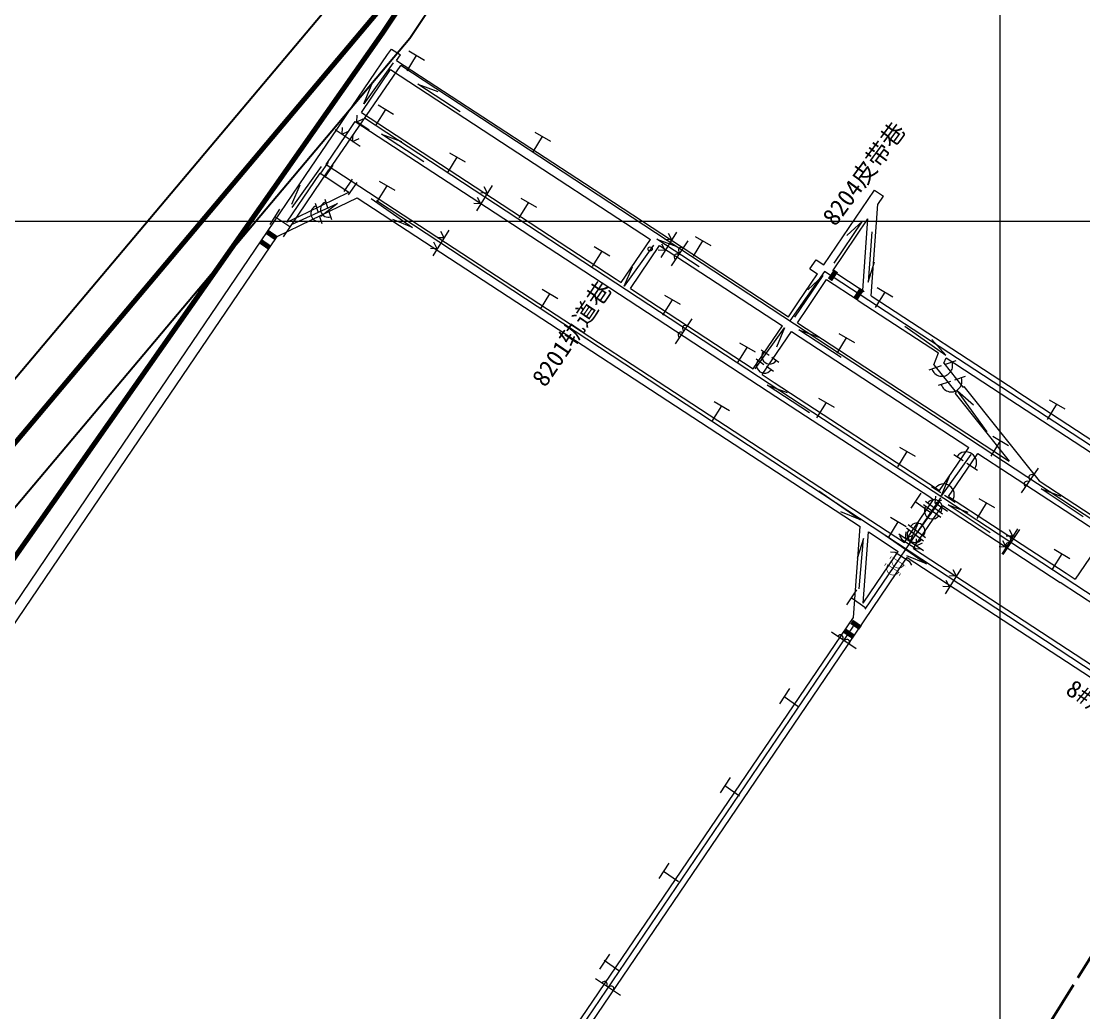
# Model space of a CAD drawing. Header units: inches. Extents: x 19725493 to 19730068, y 4137932 to 4142732.
# Drawn here: x 19727029 to 19727540, y 4140619 to 4141096 of the extents above; entities that cross this region are included whole.
import ezdxf

# ---------------------------------------------------------------- set-up
doc = ezdxf.new("R2010")
doc.units = ezdxf.units.IN
doc.header["$MEASUREMENT"] = 0
doc.linetypes.add('推测向背斜轴', pattern=[0.022, 0.01, -0.002, 0.01])
doc.layers.get('0').update_dxf_attribs({"lineweight": 0})
for name, color, linetype, lineweight in [('2026年下半年衔接计划', 7, 'Continuous', 0), ('主要大巷', 7, 'Continuous', 0), ('井田边界', 7, 'Continuous', 0), ('保安煤柱', 7, 'Continuous', 0), ('次要巷道', 7, 'Continuous', 0), ('煤巷', 7, 'Continuous', 0), ('经纬网', 7, 'Continuous', 0), ('通风系统图', 7, 'Continuous', 0), ('防尘', 7, 'Continuous', 0)]:
    doc.layers.add(name, color=color, linetype=linetype, lineweight=lineweight)
doc.layers.add('岩巷', color=30, linetype='Continuous', lineweight=0, true_color=0xff7f00)
doc.styles.add('仿宋', font='')
doc.styles.get('仿宋').set_extended_font_data('仿宋')
doc.linetypes.add('井田边界', pattern='A,0.02,-0.002,0.0025,[22,8#煤防尘系统图（7月份）.shx,S=3.93701e-05,R=0,X=0,Y=-0.0025],0.0025,-0.002,0.02', length=0.049)

# ---------------------------------------------------------------- blocks, each defined once
blk = doc.blocks.new('lr_block_77', base_point=(19727469.12, 4140854.37))
at = {"layer": '通风系统图', "color": 34, "linetype": 'Continuous', "lineweight": 9, "true_color": 0x994c00}
for p, q in [((19727463.14, 4140863.57), (19727471.39, 4140857.46)), ((19727464.02, 4140865.17), (19727472.28, 4140859.07))]:
    blk.add_line(p, q, dxfattribs=at)
for centre, start, end in [((19727467.39, 4140860.42), 143.4952, 323.4952), ((19727468.28, 4140862.03), 323.4952, 143.4952)]:
    blk.add_arc(centre, 3.85, start, end, dxfattribs=at)
blk = doc.blocks.new('lr_block_78', base_point=(19727460.85, 4140843.07))
at = {"layer": '通风系统图', "color": 34, "linetype": 'Continuous', "lineweight": 9, "true_color": 0x994c00}
for p, q in [((19727454.87, 4140852.27), (19727463.12, 4140846.16)), ((19727455.75, 4140853.87), (19727464.01, 4140847.76))]:
    blk.add_line(p, q, dxfattribs=at)
for centre, start, end in [((19727459.12, 4140849.12), 143.4952, 323.4952), ((19727460, 4140850.73), 323.4952, 143.4952)]:
    blk.add_arc(centre, 3.85, start, end, dxfattribs=at)
blk = doc.blocks.new('lr_block_100', base_point=(19727173.25, 4141004.52))
at = {"layer": '通风系统图', "color": 34, "linetype": 'Continuous', "lineweight": 5, "true_color": 0x994c00}
for p, q in [((19727176.61, 4141005.96), (19727175.19, 4141010.39)), ((19727171.94, 4141003.98), (19727170.52, 4141008.42)), ((19727178.32, 4141000.62), (19727177.09, 4141004.46)), ((19727173.65, 4140998.64), (19727172.42, 4141002.48))]:
    blk.add_line(p, q, dxfattribs=at)
for centre in [(19727172.04, 4141003.68), (19727176.7, 4141005.65)]:
    blk.add_arc(centre, 3.85, 107.745, 287.745, dxfattribs=at)
blk = doc.blocks.new('lr_block_105', base_point=(19727387.97, 4140932.35))
at = {"layer": '通风系统图', "color": 34, "linetype": 'Continuous', "lineweight": 5, "true_color": 0x994c00}
for p, q in [((19727386.31, 4140930.83), (19727382.51, 4140933.51)), ((19727388.84, 4140935.22), (19727385.04, 4140937.9)), ((19727393.43, 4140931.99), (19727390.13, 4140934.31)), ((19727390.9, 4140927.6), (19727387.6, 4140929.92))]:
    blk.add_line(p, q, dxfattribs=at)
for centre in [(19727386.58, 4140930.64), (19727389.11, 4140935.03)]:
    blk.add_arc(centre, 3.85, 144.8029, 324.8029, dxfattribs=at)

msp = doc.modelspace()

# ---------------------------------------------------------------- hatches: boundary and pattern name
at = {"layer": '通风系统图', "true_color": 0xff0000}
for points in [[(19727152.3, 4140992.75), (19727148.02, 4140995.7), (19727146.61, 4140993.72), (19727150.89, 4140990.77)], [(19727149.06, 4140988.27), (19727144.78, 4140991.22), (19727143.39, 4140989.2), (19727147.67, 4140986.25)], [(19727419.97, 4140976.72), (19727417.06, 4140972.42), (19727419.09, 4140971.04), (19727422, 4140975.35)], [(19727432.45, 4140967.9), (19727429.54, 4140963.59), (19727431.57, 4140962.22), (19727434.49, 4140966.52)], [(19727433.49, 4140805.2), (19727429.21, 4140808.15), (19727427.82, 4140806.13), (19727432.1, 4140803.18)], [(19727430.14, 4140800.9), (19727425.86, 4140803.85), (19727424.47, 4140801.83), (19727428.75, 4140798.88)]]:
    msp.add_hatch(color=1, dxfattribs=at).paths.add_polyline_path(points, flags=17)
at = {"layer": '通风系统图'}
for points in [[(19727447.74, 4140838.46), (19727447.03, 4140837.4), (19727446.76, 4140837.58), (19727447.48, 4140838.63)], [(19727454.55, 4140833.64), (19727447.52, 4140838.41), (19727447.7, 4140838.68), (19727454.73, 4140833.9)], [(19727449.41, 4140833.67), (19727450.15, 4140833.29), (19727450.11, 4140833.31), (19727450.93, 4140833.14), (19727450.88, 4140833.14), (19727451.71, 4140833.19), (19727451.67, 4140833.18), (19727452.46, 4140833.44), (19727452.43, 4140833.42), (19727453.12, 4140833.88), (19727453.09, 4140833.85), (19727453.52, 4140834.34), (19727448.55, 4140837.71), (19727448.26, 4140837.13), (19727448.27, 4140837.17), (19727448.1, 4140836.36), (19727448.11, 4140836.4), (19727448.15, 4140835.57), (19727448.15, 4140835.61), (19727448.41, 4140834.82), (19727448.39, 4140834.86), (19727448.85, 4140834.16), (19727448.82, 4140834.19), (19727449.44, 4140833.64), (19727449.23, 4140833.4), (19727448.61, 4140833.96), (19727448.58, 4140833.99), (19727448.12, 4140834.68), (19727448.11, 4140834.72), (19727447.84, 4140835.51), (19727447.84, 4140835.55), (19727447.79, 4140836.38), (19727447.79, 4140836.42), (19727447.96, 4140837.24), (19727447.98, 4140837.28), (19727448.43, 4140838.18), (19727454, 4140834.4), (19727453.33, 4140833.64), (19727453.3, 4140833.61), (19727452.6, 4140833.16), (19727452.56, 4140833.14), (19727451.77, 4140832.88), (19727451.73, 4140832.87), (19727450.9, 4140832.82), (19727450.86, 4140832.82), (19727450.05, 4140832.99), (19727450.01, 4140833.01), (19727449.26, 4140833.38)], [(19727445.22, 4140835.07), (19727444.5, 4140834.02), (19727444.24, 4140834.2), (19727444.95, 4140835.25)], [(19727452.02, 4140830.25), (19727445, 4140835.03), (19727445.18, 4140835.29), (19727452.2, 4140830.52)], [(19727446.88, 4140830.28), (19727447.62, 4140829.91), (19727447.58, 4140829.92), (19727448.4, 4140829.75), (19727448.36, 4140829.75), (19727449.19, 4140829.8), (19727449.15, 4140829.79), (19727449.94, 4140830.06), (19727449.9, 4140830.04), (19727450.59, 4140830.49), (19727450.56, 4140830.47), (19727450.99, 4140830.95), (19727446.02, 4140834.33), (19727445.73, 4140833.75), (19727445.75, 4140833.79), (19727445.58, 4140832.97), (19727445.58, 4140833.02), (19727445.63, 4140832.18), (19727445.62, 4140832.23), (19727445.88, 4140831.44), (19727445.86, 4140831.47), (19727446.32, 4140830.78), (19727446.29, 4140830.81), (19727446.91, 4140830.26), (19727446.7, 4140830.02), (19727446.08, 4140830.57), (19727446.05, 4140830.6), (19727445.6, 4140831.3), (19727445.58, 4140831.34), (19727445.32, 4140832.13), (19727445.31, 4140832.17), (19727445.26, 4140833), (19727445.27, 4140833.04), (19727445.43, 4140833.85), (19727445.45, 4140833.89), (19727445.9, 4140834.8), (19727451.47, 4140831.01), (19727450.8, 4140830.26), (19727450.77, 4140830.23), (19727450.07, 4140829.77), (19727450.04, 4140829.75), (19727449.25, 4140829.49), (19727449.21, 4140829.48), (19727448.37, 4140829.44), (19727448.33, 4140829.44), (19727447.52, 4140829.61), (19727447.48, 4140829.62), (19727446.74, 4140830)], [(19727453.83, 4140834.53), (19727453.12, 4140833.47), (19727452.85, 4140833.65), (19727453.57, 4140834.71)], [(19727452.24, 4140830.3), (19727451.53, 4140829.24), (19727451.26, 4140829.42), (19727451.98, 4140830.47)]]:
    msp.add_hatch(color=7, dxfattribs=at).paths.add_polyline_path(points, flags=17)

# ---------------------------------------------------------------- linework, layer by layer
at = {"color": 7}
msp.add_circle((19727331.53, 4140986.54), 1, dxfattribs=at)
at = {"layer": '2026年下半年衔接计划', "color": 1, "lineweight": 100, "true_color": 0xff0000, "flags": 128}
msp.add_lwpolyline([(19727441.02, 4141447.1), (19727202.8, 4141090.47), (19726998.01, 4140798.95)], dxfattribs=at)
at = {"layer": '井田边界', "color": 7, "linetype": '井田边界', "lineweight": 120, "ltscale": 5000, "flags": 128}
msp.add_lwpolyline([(19727960, 4142240), (19728602.41, 4141822.01), (19729500, 4141240), (19728748, 4140132), (19729600, 4139600), (19728730, 4138390), (19728050, 4138850), (19727420, 4139210), (19727564, 4139358), (19727240, 4139540), (19727134, 4139410), (19726400, 4140150), (19727200, 4141100), (19727960, 4142240)], dxfattribs=at)
at = {"layer": '保安煤柱', "color": 1, "linetype": 'Continuous', "lineweight": 30, "true_color": 0xff0000, "flags": 128}
msp.add_lwpolyline([(19727954.33, 4142267.55), (19728613.3, 4141838.78), (19729528.02, 4141245.67), (19728776.22, 4140137.96), (19729628.7, 4139605.66), (19728734.89, 4138362.54), (19728039.42, 4138833.01), (19727387.66, 4139205.44), (19727531.53, 4139353.3), (19727244.87, 4139514.32), (19727135.45, 4139380.13), (19726372.92, 4140148.9), (19727183.98, 4141112.03), (19727954.33, 4142267.55)], dxfattribs=at)
at = {"layer": '保安煤柱', "color": 1, "lineweight": 30, "true_color": 0xff0000, "flags": 128}
msp.add_lwpolyline([(19728573.57, 4138519.97), (19728061.21, 4138866.56), (19727452.3, 4139214.51), (19727596.48, 4139362.7), (19727235.13, 4139565.67), (19727132.55, 4139439.86), (19726427.07, 4140151.1), (19726427.07, 4140151.1), (19727215.92, 4141088.05), (19727965.58, 4142212.53), (19727965.58, 4142212.53), (19729471.99, 4141234.34), (19728722.59, 4140130.18), (19728722.53, 4140130.22), (19729574.22, 4139598.41), (19728725.11, 4138417.46), (19728061.21, 4138866.57)], dxfattribs=at)
at = {"layer": '岩巷', "lineweight": 9}
for p, q in [((19727468.06, 4140930.86), (19727470.38, 4140936.56)), ((19727472.88, 4140931.55), (19727473.96, 4140934.22)), ((19727482.07, 4140920.06), (19727482.54, 4140920.43)), ((19727478.32, 4140917.06), (19727478.79, 4140917.43))]:
    msp.add_line(p, q, dxfattribs=at)
at = {"layer": '岩巷', "lineweight": 9, "flags": 128}
for points in [[(19727468.06, 4140930.86), (19727478.79, 4140917.43)], [(19727472.88, 4140931.55), (19727482.07, 4140920.06)], [(19727482.54, 4140920.43), (19727518.86, 4140874.99)], [(19727478.32, 4140917.06), (19727504.38, 4140884.46)]]:
    msp.add_lwpolyline(points, dxfattribs=at)
at = {"layer": '次要巷道', "color": 1, "linetype": '推测向背斜轴', "lineweight": 40, "ltscale": 2000, "true_color": 0xff0000, "flags": 128}
msp.add_lwpolyline([(19727329.77, 4139514.28), (19727366.68, 4139637.57), (19727376.44, 4139679.32), (19727383.79, 4139731.59), (19727386.71, 4139784.29), (19727385.66, 4139819.38), (19727381, 4139853.95), (19727340.55, 4140042.23), (19727336.06, 4140076.23), (19727334.99, 4140093.2), (19727335.25, 4140111.5), (19727338.6, 4140148.04), (19727348.38, 4140202.64), (19727367.74, 4140274.98), (19727406.57, 4140382.24), (19727471.63, 4140521.91), (19727508.78, 4140589.6), (19727549.26, 4140654.76), (19727643.4, 4140782.03)], dxfattribs=at)
at = {"layer": '煤巷', "lineweight": 9}
for p, q in [((19727205.16, 4141080.1), (19727207, 4141082.8)), ((19727188.2, 4141055.11), (19727205.16, 4141080.1)), ((19727209.52, 4141077.25), (19727211.35, 4141079.96)), ((19727192.55, 4141052.26), (19727206.6, 4141072.95)), ((19727181.05, 4141044.57), (19727188.2, 4141055.11)), ((19727185.4, 4141041.73), (19727189.63, 4141047.96)), ((19727165.66, 4141021.9), (19727181.05, 4141044.57)), ((19727175.59, 4141027.27), (19727185.4, 4141041.73)), ((19727144.32, 4140990.45), (19727165.66, 4141021.9)), ((19727170.01, 4141019.05), (19727172.67, 4141022.97)), ((19727156.77, 4140999.54), (19727170.01, 4141019.05)), ((19727415.08, 4140978.93), (19727439.51, 4141014.92)), ((19727439.51, 4141014.92), (19727443.81, 4141012)), ((19727441.11, 4141008.03), (19727443.81, 4141012)), ((19727437.91, 4140964), (19727441.12, 4141008.16)), ((19727152.05, 4140992.59), (19727168.55, 4141000.57)), ((19727156.77, 4140999.54), (19727166.72, 4141004.35)), ((19727419.43, 4140976.08), (19727436.39, 4141001.08)), ((19727433.89, 4140966.63), (19727436.39, 4141001.08)), ((19727072.18, 4140884.18), (19727144.32, 4140990.45)), ((19727148.62, 4140987.53), (19727152.05, 4140992.59)), ((19727317.67, 4140970.45), (19727331.72, 4140991.14)), ((19727076.49, 4140881.26), (19727148.62, 4140987.53)), ((19727322.03, 4140967.6), (19727336.07, 4140988.29)), ((19727408.47, 4140977.04), (19727411.39, 4140981.35)), ((19727403.03, 4140961.19), (19727412.15, 4140974.64)), ((19727407.38, 4140958.34), (19727416.51, 4140971.79)), ((19727398.11, 4140953.94), (19727403.03, 4140961.19)), ((19727402.46, 4140951.09), (19727407.38, 4140958.34)), ((19727381.14, 4140928.95), (19727395.19, 4140949.64)), ((19727385.5, 4140926.1), (19727399.54, 4140946.79)), ((19727474.69, 4140875.91), (19727484.91, 4140890.97)), ((19727479.04, 4140873.06), (19727489.26, 4140888.12)), ((19726949.57, 4140703.53), (19727072.18, 4140884.18)), ((19726953.87, 4140700.61), (19727076.49, 4140881.26)), ((19727470.87, 4140870.28), (19727474.69, 4140875.91)), ((19727475.22, 4140867.44), (19727479.04, 4140873.06)), ((19727454.82, 4140846.64), (19727467.95, 4140865.98)), ((19727459.18, 4140843.8), (19727472.3, 4140863.13)), ((19727429.42, 4140809.21), (19727432.61, 4140853.01)), ((19727434.13, 4140816.16), (19727436.63, 4140850.38)), ((19727453.91, 4140845.29), (19727454.82, 4140846.64)), ((19727550.22, 4140848.27), (19727536.18, 4140827.58)), ((19727449.68, 4140839.07), (19727450.99, 4140840.99)), ((19727458.26, 4140842.44), (19727459.18, 4140843.8)), ((19727419.16, 4140784.84), (19727454.04, 4140836.22)), ((19727434.13, 4140816.16), (19727449.68, 4140839.07)), ((19727454.04, 4140836.22), (19727455.34, 4140838.14)), ((19727414.86, 4140787.76), (19727429.42, 4140809.21)), ((19727295.53, 4140611.95), (19727414.86, 4140787.76)), ((19727299.88, 4140609.1), (19727419.16, 4140784.84))]:
    msp.add_line(p, q, dxfattribs=at)
at = {"layer": '煤巷', "color": 98, "lineweight": 9, "true_color": 0x003300}
for p, q in [((19727166.72, 4141004.35), (19727186.49, 4141013.93)), ((19727168.55, 4141000.57), (19727190.59, 4141011.25))]:
    msp.add_line(p, q, dxfattribs=at)
at = {"layer": '煤巷', "color": 24, "lineweight": 9, "true_color": 0x993300}
for p, q in [((19727470.87, 4140870.28), (19727474.69, 4140875.91)), ((19727475.22, 4140867.44), (19727479.04, 4140873.06))]:
    msp.add_line(p, q, dxfattribs=at)
at = {"layer": '煤巷', "lineweight": 9, "flags": 128}
for points in [[(19727207, 4141082.8), (19727211.35, 4141079.96)], [(19727209.52, 4141077.25), (19727299.88, 4141018.17)], [(19727206.6, 4141072.95), (19727260.09, 4141037.97)], [(19727192.55, 4141052.26), (19727255.66, 4141011)], [(19727189.63, 4141047.96), (19727252.82, 4141006.65)], [(19727260.09, 4141037.97), (19727331.72, 4140991.14)], [(19727175.59, 4141027.27), (19727453.91, 4140845.29)], [(19727172.67, 4141022.97), (19727186.49, 4141013.93)], [(19727299.88, 4141018.17), (19727398.11, 4140953.94)], [(19727190.59, 4141011.25), (19727432.61, 4140853.01)], [(19727255.66, 4141011), (19727315.15, 4140972.1)], [(19727252.74, 4141006.69), (19727312.18, 4140967.83)], [(19727336.07, 4140988.29), (19727395.19, 4140949.64)], [(19727411.39, 4140981.35), (19727415.08, 4140978.93)], [(19727408.47, 4140977.04), (19727412.15, 4140974.64)], [(19727419.43, 4140976.09), (19727434.64, 4140966.15)], [(19727315.15, 4140972.1), (19727317.67, 4140970.45)], [(19727416.51, 4140971.79), (19727431.66, 4140961.88)], [(19727312.23, 4140967.8), (19727388.33, 4140918.04)], [(19727322.03, 4140967.6), (19727381.14, 4140928.95)], [(19727437.91, 4140964.01), (19727507.66, 4140918.4)], [(19727431.72, 4140961.84), (19727470.38, 4140936.56)], [(19727402.46, 4140951.09), (19727504.38, 4140884.46)], [(19727399.54, 4140946.79), (19727484.91, 4140890.97)], [(19727473.96, 4140934.22), (19727504.69, 4140914.13)], [(19727385.5, 4140926.1), (19727391.3, 4140922.31)], [(19727388.38, 4140918.01), (19727466.6, 4140866.86)], [(19727391.3, 4140922.31), (19727469.45, 4140871.21)], [(19727507.61, 4140918.44), (19727565.97, 4140880.28)], [(19727504.69, 4140914.13), (19727562.99, 4140876.01)], [(19727489.26, 4140888.12), (19727550.22, 4140848.27)], [(19727518.86, 4140874.99), (19727553.14, 4140852.57)], [(19727466.53, 4140866.91), (19727467.95, 4140865.98)], [(19727469.45, 4140871.21), (19727470.87, 4140870.28)], [(19727475.22, 4140867.44), (19727531.81, 4140830.44)], [(19727472.3, 4140863.13), (19727528.96, 4140826.09)], [(19727436.63, 4140850.38), (19727450.99, 4140840.99)], [(19727458.26, 4140842.44), (19727577.42, 4140764.53)], [(19727455.34, 4140838.14), (19727574.5, 4140760.22)], [(19727528.89, 4140826.13), (19727652.38, 4140745.39)], [(19727531.81, 4140830.44), (19727536.18, 4140827.58)]]:
    msp.add_lwpolyline(points, dxfattribs=at)
at = {"layer": '经纬网', "color": 18, "lineweight": 9, "true_color": 0x260000, "flags": 128}
for points in [[(19727500.09, 4138000), (19727500.09, 4142500)], [(19725999.81, 4141000), (19730000, 4141000)]]:
    msp.add_lwpolyline(points, dxfattribs=at)
at = {"layer": '通风系统图', "color": 1, "linetype": 'Continuous', "lineweight": 20, "true_color": 0xff0000}
for p, q in [((19727207.85, 4141076.21), (19727193.68, 4141056.46)), ((19727193.68, 4141056.46), (19727197.59, 4141065.84)), ((19727219.81, 4141065.96), (19727229.34, 4141062.43)), ((19727240.11, 4141052.6), (19727219.81, 4141065.96)), ((19727202.3, 4141041.88), (19727211.83, 4141038.35)), ((19727222.61, 4141028.52), (19727202.3, 4141041.88)), ((19727173.29, 4141026.3), (19727159.1, 4141006.58)), ((19727159.13, 4141008.07), (19727163.05, 4141017.44)), ((19727159.13, 4141008.07), (19727163.05, 4141017.44)), ((19727420.07, 4140979.8), (19727433.74, 4140999.9)), ((19727433.74, 4140999.9), (19727426.28, 4140993.01)), ((19727334.84, 4140991.3), (19727344.36, 4140987.78)), ((19727355.14, 4140977.94), (19727334.84, 4140991.3)), ((19727333.24, 4140988.34), (19727319.08, 4140968.59)), ((19727319.08, 4140968.59), (19727322.99, 4140977.97)), ((19727401.24, 4140953.7), (19727414.91, 4140973.8)), ((19727414.91, 4140973.8), (19727407.45, 4140966.9)), ((19727382.18, 4140928.81), (19727396.27, 4140948.62)), ((19727396.27, 4140948.62), (19727392.4, 4140939.22)), ((19727403.18, 4140947.64), (19727412.71, 4140944.11)), ((19727423.48, 4140934.28), (19727403.18, 4140947.64)), ((19727387.9, 4140920.98), (19727397.43, 4140917.45)), ((19727408.2, 4140907.62), (19727387.9, 4140920.98)), ((19727479.41, 4140918.23), (19727487.11, 4140911.59)), ((19727493.76, 4140898.61), (19727479.41, 4140918.23)), ((19727485.96, 4140887.58), (19727471.8, 4140867.83)), ((19727471.8, 4140867.83), (19727475.7, 4140877.21)), ((19727519.7, 4140871.06), (19727529.22, 4140867.53)), ((19727540, 4140857.7), (19727519.7, 4140871.06)), ((19727470.8, 4140864.97), (19727456.61, 4140845.24)), ((19727474.97, 4140863.35), (19727484.5, 4140859.82)), ((19727495.27, 4140849.99), (19727474.97, 4140863.35)), ((19727456.61, 4140845.24), (19727460.53, 4140854.61))]:
    msp.add_line(p, q, dxfattribs=at)
at = {"layer": '通风系统图', "color": 26, "lineweight": 15, "true_color": 0x802500}
for p, q in [((19727176.65, 4141028.42), (19727172.59, 4141022.52)), ((19727178.86, 4141026.9), (19727174.8, 4141020.99)), ((19727188.11, 4141020.09), (19727184.05, 4141014.18)), ((19727190.33, 4141018.57), (19727186.27, 4141012.66))]:
    msp.add_line(p, q, dxfattribs=at)
at = {"layer": '通风系统图', "color": 5, "linetype": 'Continuous', "lineweight": 20, "true_color": 0x0000ff}
for p, q in [((19727197.21, 4141010.8), (19727217.19, 4140996.96)), ((19727159, 4140998.35), (19727181.1, 4141008.46)), ((19727159, 4140998.35), (19727181.1, 4141008.46)), ((19727181.1, 4141008.46), (19727173.05, 4141002.26)), ((19727181.1, 4141008.46), (19727173.05, 4141002.26)), ((19727217.19, 4140996.96), (19727207.75, 4141000.71)), ((19727438.24, 4140994.87), (19727436.5, 4140970.63)), ((19727436.5, 4140970.63), (19727439.49, 4140980.34)), ((19727454.09, 4140949.4), (19727473.94, 4140935.38)), ((19727473.94, 4140935.38), (19727467.18, 4140942.96)), ((19727412.82, 4140870.08), (19727432.8, 4140856.24)), ((19727432.8, 4140856.24), (19727423.36, 4140859.99)), ((19727434.29, 4140847.21), (19727431.16, 4140837.55)), ((19727432.21, 4140823), (19727434.29, 4140847.21)), ((19727444.62, 4140848.89), (19727464.6, 4140835.05)), ((19727464.6, 4140835.05), (19727455.16, 4140838.8))]:
    msp.add_line(p, q, dxfattribs=at)
at = {"layer": '通风系统图', "color": 34, "linetype": 'Continuous', "lineweight": 5, "true_color": 0x994c00}
for p, q in [((19727471.6, 4140930.27), (19727465.74, 4140928.28)), ((19727478.66, 4140932.66), (19727473.58, 4140930.94)), ((19727476.11, 4140922.75), (19727470.25, 4140920.77)), ((19727483.17, 4140925.15), (19727478.09, 4140923.43)), ((19727477.73, 4140887.71), (19727482.17, 4140884.71)), ((19727483.91, 4140883.54), (19727489.04, 4140880.08)), ((19727466.99, 4140872.27), (19727471.44, 4140869.27)), ((19727473.17, 4140868.09), (19727478.3, 4140864.63))]:
    msp.add_line(p, q, dxfattribs=at)
at = {"layer": '通风系统图', "lineweight": 9, "flags": 128}
for points in [[(19727451.63, 4140848.71), (19727452.77, 4140846.78), (19727459.49, 4140842.44), (19727461.71, 4140842.2)], [(19727447.26, 4140840.85), (19727449.48, 4140840.6), (19727456.2, 4140836.26), (19727457.34, 4140834.34)]]:
    msp.add_lwpolyline(points, dxfattribs=at)
at = {"layer": '通风系统图', "color": 34, "linetype": 'Continuous', "lineweight": 5, "true_color": 0x994c00}
for centre, start, end in [((19727472, 4140930.41), 198.7316, 18.7316), ((19727476.51, 4140922.89), 198.7316, 18.7316), ((19727483.56, 4140883.78), 325.9869, 145.9869), ((19727472.82, 4140868.33), 325.9869, 145.9869)]:
    msp.add_arc(centre, 5.12, start, end, dxfattribs=at)
at = {"layer": '防尘', "color": 7, "linetype": 'Continuous', "lineweight": 15}
for p, q in [((19727215.36, 4141081.9), (19727222.88, 4141077.49)), ((19727215.36, 4141081.9), (19727222.88, 4141077.49)), ((19727215.36, 4141081.9), (19727222.88, 4141077.49)), ((19727215.36, 4141081.9), (19727222.88, 4141077.49)), ((19727214.54, 4141072.33), (19727219.12, 4141079.69)), ((19727214.54, 4141072.33), (19727219.12, 4141079.69)), ((19727214.54, 4141072.33), (19727219.12, 4141079.69)), ((19727214.54, 4141072.33), (19727219.12, 4141079.69)), ((19727200.58, 4141055.86), (19727208.1, 4141051.45)), ((19727200.58, 4141055.86), (19727208.1, 4141051.45)), ((19727200.58, 4141055.86), (19727208.1, 4141051.45)), ((19727200.58, 4141055.86), (19727208.1, 4141051.45)), ((19727190.35, 4141047.72), (19727190.61, 4141051.01)), ((19727190.35, 4141047.72), (19727190.61, 4141051.01)), ((19727190.35, 4141047.72), (19727190.61, 4141051.01)), ((19727190.35, 4141047.72), (19727190.61, 4141051.01)), ((19727199.76, 4141046.29), (19727204.34, 4141053.65)), ((19727199.76, 4141046.29), (19727204.34, 4141053.65)), ((19727199.76, 4141046.29), (19727204.34, 4141053.65)), ((19727199.76, 4141046.29), (19727204.34, 4141053.65)), ((19727196.3, 4141043.69), (19727190.34, 4141047.73)), ((19727196.3, 4141043.69), (19727190.34, 4141047.73)), ((19727196.3, 4141043.69), (19727190.34, 4141047.73)), ((19727196.3, 4141043.69), (19727190.34, 4141047.73)), ((19727190.35, 4141047.72), (19727193.47, 4141049.19)), ((19727190.35, 4141047.72), (19727193.47, 4141049.19)), ((19727190.35, 4141047.72), (19727193.47, 4141049.19)), ((19727190.35, 4141047.72), (19727193.47, 4141049.19)), ((19727191.95, 4141035.91), (19727179.99, 4141043.92)), ((19727191.95, 4141035.91), (19727179.99, 4141043.92)), ((19727191.95, 4141035.91), (19727179.99, 4141043.92)), ((19727191.95, 4141035.91), (19727179.99, 4141043.92)), ((19727183.3, 4141041.76), (19727183.54, 4141045.05)), ((19727183.3, 4141041.76), (19727183.54, 4141045.05)), ((19727183.3, 4141041.76), (19727183.54, 4141045.05)), ((19727183.3, 4141041.76), (19727183.54, 4141045.05)), ((19727183.3, 4141041.76), (19727186.41, 4141043.24)), ((19727183.3, 4141041.76), (19727186.41, 4141043.24)), ((19727183.3, 4141041.76), (19727186.41, 4141043.24)), ((19727183.3, 4141041.76), (19727186.41, 4141043.24)), ((19727188.35, 4141038.31), (19727188.59, 4141041.61)), ((19727188.35, 4141038.31), (19727188.59, 4141041.61)), ((19727188.35, 4141038.31), (19727188.59, 4141041.61)), ((19727188.35, 4141038.31), (19727188.59, 4141041.61)), ((19727275.2, 4141033.27), (19727279.77, 4141040.63)), ((19727275.2, 4141033.27), (19727279.77, 4141040.63)), ((19727275.2, 4141033.27), (19727279.77, 4141040.63)), ((19727275.2, 4141033.27), (19727279.77, 4141040.63)), ((19727276.01, 4141042.83), (19727283.53, 4141038.42)), ((19727276.01, 4141042.83), (19727283.53, 4141038.42)), ((19727276.01, 4141042.83), (19727283.53, 4141038.42)), ((19727276.01, 4141042.83), (19727283.53, 4141038.42)), ((19727188.35, 4141038.31), (19727191.46, 4141039.79)), ((19727188.35, 4141038.31), (19727191.46, 4141039.79)), ((19727188.35, 4141038.31), (19727191.46, 4141039.79)), ((19727188.35, 4141038.31), (19727191.46, 4141039.79)), ((19727234.15, 4141023.32), (19727238.72, 4141030.68)), ((19727234.15, 4141023.32), (19727238.72, 4141030.68)), ((19727234.15, 4141023.32), (19727238.72, 4141030.68)), ((19727234.15, 4141023.32), (19727238.72, 4141030.68)), ((19727234.96, 4141032.88), (19727242.48, 4141028.47)), ((19727234.96, 4141032.88), (19727242.48, 4141028.47)), ((19727234.96, 4141032.88), (19727242.48, 4141028.47)), ((19727234.96, 4141032.88), (19727242.48, 4141028.47)), ((19727200.36, 4141009.65), (19727204.94, 4141017.01)), ((19727200.36, 4141009.65), (19727204.94, 4141017.01)), ((19727200.36, 4141009.65), (19727204.94, 4141017.01)), ((19727200.36, 4141009.65), (19727204.94, 4141017.01)), ((19727201.18, 4141019.21), (19727208.7, 4141014.81)), ((19727201.18, 4141019.21), (19727208.7, 4141014.81)), ((19727201.18, 4141019.21), (19727208.7, 4141014.81)), ((19727201.18, 4141019.21), (19727208.7, 4141014.81)), ((19727255.58, 4141017.08), (19727247.97, 4141004.85)), ((19727255.58, 4141017.08), (19727247.97, 4141004.85)), ((19727255.58, 4141017.08), (19727247.97, 4141004.85)), ((19727255.58, 4141017.08), (19727247.97, 4141004.85)), ((19727253.3, 4141013.4), (19727251.72, 4141016.45)), ((19727253.3, 4141013.4), (19727251.72, 4141016.45)), ((19727253.3, 4141013.4), (19727251.72, 4141016.45)), ((19727253.3, 4141013.4), (19727251.72, 4141016.45)), ((19727250.02, 4141008.23), (19727248.44, 4141011.29)), ((19727250.02, 4141008.23), (19727248.44, 4141011.29)), ((19727250.02, 4141008.23), (19727248.44, 4141011.29)), ((19727250.02, 4141008.23), (19727248.44, 4141011.29)), ((19727253.3, 4141013.4), (19727250, 4141013.53)), ((19727253.3, 4141013.4), (19727250, 4141013.53)), ((19727253.3, 4141013.4), (19727250, 4141013.53)), ((19727253.3, 4141013.4), (19727250, 4141013.53)), ((19727269.31, 4141011.03), (19727276.83, 4141006.62)), ((19727269.31, 4141011.03), (19727276.83, 4141006.62)), ((19727269.31, 4141011.03), (19727276.83, 4141006.62)), ((19727269.31, 4141011.03), (19727276.83, 4141006.62)), ((19727148.65, 4140998.31), (19727153.28, 4141005.69)), ((19727148.65, 4140998.31), (19727153.28, 4141005.69)), ((19727148.65, 4140998.31), (19727153.28, 4141005.69)), ((19727148.65, 4140998.31), (19727153.28, 4141005.69)), ((19727250.02, 4141008.23), (19727246.72, 4141008.37)), ((19727250.02, 4141008.23), (19727246.72, 4141008.37)), ((19727250.02, 4141008.23), (19727246.72, 4141008.37)), ((19727250.02, 4141008.23), (19727246.72, 4141008.37)), ((19727268.5, 4141001.47), (19727273.07, 4141008.83)), ((19727268.5, 4141001.47), (19727273.07, 4141008.83)), ((19727268.5, 4141001.47), (19727273.07, 4141008.83)), ((19727268.5, 4141001.47), (19727273.07, 4141008.83)), ((19727158.19, 4140997.21), (19727150.97, 4141002)), ((19727158.19, 4140997.21), (19727150.97, 4141002)), ((19727158.19, 4140997.21), (19727150.97, 4141002)), ((19727158.19, 4140997.21), (19727150.97, 4141002)), ((19727234.64, 4140995.54), (19727227.03, 4140983.32)), ((19727234.64, 4140995.54), (19727227.03, 4140983.32)), ((19727234.64, 4140995.54), (19727227.03, 4140983.32)), ((19727234.64, 4140995.54), (19727227.03, 4140983.32)), ((19727232.36, 4140991.86), (19727230.78, 4140994.92)), ((19727232.36, 4140991.86), (19727230.78, 4140994.92)), ((19727232.36, 4140991.86), (19727230.78, 4140994.92)), ((19727232.36, 4140991.86), (19727230.78, 4140994.92)), ((19727344.29, 4140994.7), (19727336.68, 4140982.47)), ((19727344.29, 4140994.7), (19727336.68, 4140982.47)), ((19727344.29, 4140994.7), (19727336.68, 4140982.47)), ((19727344.29, 4140994.7), (19727336.68, 4140982.47)), ((19727229.08, 4140986.7), (19727227.5, 4140989.76)), ((19727229.08, 4140986.7), (19727227.5, 4140989.76)), ((19727229.08, 4140986.7), (19727227.5, 4140989.76)), ((19727229.08, 4140986.7), (19727227.5, 4140989.76)), ((19727232.36, 4140991.86), (19727229.06, 4140992)), ((19727232.36, 4140991.86), (19727229.06, 4140992)), ((19727232.36, 4140991.86), (19727229.06, 4140992)), ((19727232.36, 4140991.86), (19727229.06, 4140992)), ((19727342, 4140991.01), (19727338.7, 4140991.15)), ((19727342, 4140991.01), (19727338.7, 4140991.15)), ((19727342, 4140991.01), (19727338.7, 4140991.15)), ((19727342, 4140991.01), (19727338.7, 4140991.15)), ((19727342, 4140991.01), (19727340.42, 4140994.07)), ((19727342, 4140991.01), (19727340.42, 4140994.07)), ((19727342, 4140991.01), (19727340.42, 4140994.07)), ((19727342, 4140991.01), (19727340.42, 4140994.07)), ((19727349.69, 4140990.44), (19727341.61, 4140978.51)), ((19727349.69, 4140990.44), (19727341.61, 4140978.51)), ((19727349.69, 4140990.44), (19727341.61, 4140978.51)), ((19727349.69, 4140990.44), (19727341.61, 4140978.51)), ((19727352.37, 4140983.07), (19727356.95, 4140990.43)), ((19727352.37, 4140983.07), (19727356.95, 4140990.43)), ((19727352.37, 4140983.07), (19727356.95, 4140990.43)), ((19727352.37, 4140983.07), (19727356.95, 4140990.43)), ((19727353.19, 4140992.63), (19727360.71, 4140988.23)), ((19727353.19, 4140992.63), (19727360.71, 4140988.23)), ((19727353.19, 4140992.63), (19727360.71, 4140988.23)), ((19727353.19, 4140992.63), (19727360.71, 4140988.23)), ((19727229.08, 4140986.7), (19727225.78, 4140986.83)), ((19727229.08, 4140986.7), (19727225.78, 4140986.83)), ((19727229.08, 4140986.7), (19727225.78, 4140986.83)), ((19727229.08, 4140986.7), (19727225.78, 4140986.83)), ((19727303.83, 4140978.14), (19727308.41, 4140985.51)), ((19727303.83, 4140978.14), (19727308.41, 4140985.51)), ((19727303.83, 4140978.14), (19727308.41, 4140985.51)), ((19727303.83, 4140978.14), (19727308.41, 4140985.51)), ((19727304.65, 4140987.71), (19727312.17, 4140983.3)), ((19727304.65, 4140987.71), (19727312.17, 4140983.3)), ((19727304.65, 4140987.71), (19727312.17, 4140983.3)), ((19727304.65, 4140987.71), (19727312.17, 4140983.3)), ((19727338.72, 4140985.85), (19727335.42, 4140985.99)), ((19727338.72, 4140985.85), (19727335.42, 4140985.99)), ((19727338.72, 4140985.85), (19727335.42, 4140985.99)), ((19727338.72, 4140985.85), (19727335.42, 4140985.99)), ((19727338.72, 4140985.85), (19727337.14, 4140988.91)), ((19727338.72, 4140985.85), (19727337.14, 4140988.91)), ((19727338.72, 4140985.85), (19727337.14, 4140988.91)), ((19727338.72, 4140985.85), (19727337.14, 4140988.91)), ((19727278.72, 4140957.61), (19727283.3, 4140964.97)), ((19727278.72, 4140957.61), (19727283.3, 4140964.97)), ((19727278.72, 4140957.61), (19727283.3, 4140964.97)), ((19727278.72, 4140957.61), (19727283.3, 4140964.97)), ((19727279.54, 4140967.17), (19727287.06, 4140962.76)), ((19727279.54, 4140967.17), (19727287.06, 4140962.76)), ((19727279.54, 4140967.17), (19727287.06, 4140962.76)), ((19727279.54, 4140967.17), (19727287.06, 4140962.76)), ((19727338.48, 4140964.34), (19727346, 4140959.93)), ((19727338.48, 4140964.34), (19727346, 4140959.93)), ((19727338.48, 4140964.34), (19727346, 4140959.93)), ((19727338.48, 4140964.34), (19727346, 4140959.93)), ((19727440.02, 4140958.4), (19727444.6, 4140965.76)), ((19727440.02, 4140958.4), (19727444.6, 4140965.76)), ((19727440.02, 4140958.4), (19727444.6, 4140965.76)), ((19727440.02, 4140958.4), (19727444.6, 4140965.76)), ((19727440.84, 4140967.96), (19727448.36, 4140963.55)), ((19727440.84, 4140967.96), (19727448.36, 4140963.55)), ((19727440.84, 4140967.96), (19727448.36, 4140963.55)), ((19727440.84, 4140967.96), (19727448.36, 4140963.55)), ((19727337.66, 4140954.77), (19727342.24, 4140962.14)), ((19727337.66, 4140954.77), (19727342.24, 4140962.14)), ((19727337.66, 4140954.77), (19727342.24, 4140962.14)), ((19727337.66, 4140954.77), (19727342.24, 4140962.14)), ((19727351.63, 4140952.89), (19727343.55, 4140940.97)), ((19727351.63, 4140952.89), (19727343.55, 4140940.97)), ((19727351.63, 4140952.89), (19727343.55, 4140940.97)), ((19727351.63, 4140952.89), (19727343.55, 4140940.97)), ((19727421.54, 4140936.38), (19727426.12, 4140943.74)), ((19727421.54, 4140936.38), (19727426.12, 4140943.74)), ((19727421.54, 4140936.38), (19727426.12, 4140943.74)), ((19727421.54, 4140936.38), (19727426.12, 4140943.74)), ((19727422.36, 4140945.94), (19727429.88, 4140941.53)), ((19727422.36, 4140945.94), (19727429.88, 4140941.53)), ((19727422.36, 4140945.94), (19727429.88, 4140941.53)), ((19727422.36, 4140945.94), (19727429.88, 4140941.53)), ((19727373.74, 4140931.85), (19727378.31, 4140939.21)), ((19727373.74, 4140931.85), (19727378.31, 4140939.21)), ((19727373.74, 4140931.85), (19727378.31, 4140939.21)), ((19727373.74, 4140931.85), (19727378.31, 4140939.21)), ((19727374.55, 4140941.42), (19727382.07, 4140937.01)), ((19727374.55, 4140941.42), (19727382.07, 4140937.01)), ((19727374.55, 4140941.42), (19727382.07, 4140937.01)), ((19727374.55, 4140941.42), (19727382.07, 4140937.01)), ((19727362.29, 4140913.2), (19727369.81, 4140908.79)), ((19727362.29, 4140913.2), (19727369.81, 4140908.79)), ((19727362.29, 4140913.2), (19727369.81, 4140908.79)), ((19727362.29, 4140913.2), (19727369.81, 4140908.79)), ((19727411.81, 4140905.23), (19727416.39, 4140912.59)), ((19727411.81, 4140905.23), (19727416.39, 4140912.59)), ((19727411.81, 4140905.23), (19727416.39, 4140912.59)), ((19727411.81, 4140905.23), (19727416.39, 4140912.59)), ((19727412.63, 4140914.8), (19727420.15, 4140910.39)), ((19727412.63, 4140914.8), (19727420.15, 4140910.39)), ((19727412.63, 4140914.8), (19727420.15, 4140910.39)), ((19727412.63, 4140914.8), (19727420.15, 4140910.39)), ((19727523.59, 4140913.99), (19727531.1, 4140909.58)), ((19727523.59, 4140913.99), (19727531.1, 4140909.58)), ((19727523.59, 4140913.99), (19727531.1, 4140909.58)), ((19727523.59, 4140913.99), (19727531.1, 4140909.58)), ((19727361.47, 4140903.64), (19727366.05, 4140911)), ((19727361.47, 4140903.64), (19727366.05, 4140911)), ((19727361.47, 4140903.64), (19727366.05, 4140911)), ((19727361.47, 4140903.64), (19727366.05, 4140911)), ((19727522.77, 4140904.42), (19727527.34, 4140911.79)), ((19727522.77, 4140904.42), (19727527.34, 4140911.79)), ((19727522.77, 4140904.42), (19727527.34, 4140911.79)), ((19727522.77, 4140904.42), (19727527.34, 4140911.79)), ((19727495.69, 4140886.83), (19727500.26, 4140894.19)), ((19727495.69, 4140886.83), (19727500.26, 4140894.19)), ((19727495.69, 4140886.83), (19727500.26, 4140894.19)), ((19727495.69, 4140886.83), (19727500.26, 4140894.19)), ((19727496.5, 4140896.4), (19727504.02, 4140891.99)), ((19727496.5, 4140896.4), (19727504.02, 4140891.99)), ((19727496.5, 4140896.4), (19727504.02, 4140891.99)), ((19727496.5, 4140896.4), (19727504.02, 4140891.99)), ((19727450.73, 4140881.65), (19727455.3, 4140889.01)), ((19727450.73, 4140881.65), (19727455.3, 4140889.01)), ((19727450.73, 4140881.65), (19727455.3, 4140889.01)), ((19727450.73, 4140881.65), (19727455.3, 4140889.01)), ((19727451.54, 4140891.21), (19727459.06, 4140886.8)), ((19727451.54, 4140891.21), (19727459.06, 4140886.8)), ((19727451.54, 4140891.21), (19727459.06, 4140886.8)), ((19727451.54, 4140891.21), (19727459.06, 4140886.8)), ((19727518.24, 4140881.09), (19727510.16, 4140869.16)), ((19727518.24, 4140881.09), (19727510.16, 4140869.16)), ((19727518.24, 4140881.09), (19727510.16, 4140869.16)), ((19727518.24, 4140881.09), (19727510.16, 4140869.16)), ((19727457.13, 4140861.75), (19727461.95, 4140869.02)), ((19727457.13, 4140861.75), (19727461.94, 4140869.02)), ((19727457.13, 4140861.75), (19727461.95, 4140869.02)), ((19727457.13, 4140861.75), (19727461.94, 4140869.02)), ((19727457.13, 4140861.75), (19727461.95, 4140869.02)), ((19727457.13, 4140861.75), (19727461.94, 4140869.02)), ((19727457.13, 4140861.75), (19727461.95, 4140869.02)), ((19727457.13, 4140861.75), (19727461.94, 4140869.02)), ((19727468.77, 4140864.27), (19727469.03, 4140867.56)), ((19727468.77, 4140864.27), (19727469.03, 4140867.56)), ((19727468.77, 4140864.27), (19727469.03, 4140867.56)), ((19727468.77, 4140864.27), (19727469.03, 4140867.56)), ((19727489.74, 4140866.48), (19727497.26, 4140862.07)), ((19727489.74, 4140866.48), (19727497.26, 4140862.07)), ((19727489.74, 4140866.48), (19727497.26, 4140862.07)), ((19727489.74, 4140866.48), (19727497.26, 4140862.07)), ((19727466.24, 4140859.86), (19727459.15, 4140864.83)), ((19727466.24, 4140859.86), (19727459.15, 4140864.83)), ((19727466.24, 4140859.86), (19727459.15, 4140864.83)), ((19727466.24, 4140859.86), (19727459.15, 4140864.83)), ((19727474.72, 4140860.24), (19727468.76, 4140864.28)), ((19727474.72, 4140860.24), (19727468.76, 4140864.28)), ((19727474.72, 4140860.24), (19727468.76, 4140864.28)), ((19727474.72, 4140860.24), (19727468.76, 4140864.28)), ((19727468.77, 4140864.27), (19727471.88, 4140865.74)), ((19727468.77, 4140864.27), (19727471.88, 4140865.74)), ((19727468.77, 4140864.27), (19727471.88, 4140865.74)), ((19727468.77, 4140864.27), (19727471.88, 4140865.74)), ((19727488.93, 4140856.91), (19727493.5, 4140864.27)), ((19727488.93, 4140856.91), (19727493.5, 4140864.27)), ((19727488.93, 4140856.91), (19727493.5, 4140864.27)), ((19727488.93, 4140856.91), (19727493.5, 4140864.27)), ((19727447.21, 4140857.4), (19727454.73, 4140852.99)), ((19727447.21, 4140857.4), (19727454.73, 4140852.99)), ((19727447.21, 4140857.4), (19727454.73, 4140852.99)), ((19727447.21, 4140857.4), (19727454.73, 4140852.99)), ((19727446.39, 4140847.83), (19727450.97, 4140855.19)), ((19727446.39, 4140847.83), (19727450.97, 4140855.19)), ((19727446.39, 4140847.83), (19727450.97, 4140855.19)), ((19727446.39, 4140847.83), (19727450.97, 4140855.19)), ((19727508.44, 4140851.93), (19727500.83, 4140839.7)), ((19727508.44, 4140851.93), (19727500.83, 4140839.7)), ((19727508.44, 4140851.93), (19727500.83, 4140839.7)), ((19727508.44, 4140851.93), (19727500.83, 4140839.7)), ((19727509.4, 4140851.48), (19727501.32, 4140839.55)), ((19727509.4, 4140851.48), (19727501.32, 4140839.55)), ((19727509.4, 4140851.48), (19727501.32, 4140839.55)), ((19727509.4, 4140851.48), (19727501.32, 4140839.55)), ((19727506.16, 4140848.25), (19727504.58, 4140851.3)), ((19727506.16, 4140848.25), (19727504.58, 4140851.3)), ((19727506.16, 4140848.25), (19727504.58, 4140851.3)), ((19727506.16, 4140848.25), (19727504.58, 4140851.3)), ((19727463.17, 4140841.29), (19727451.2, 4140849.3)), ((19727463.17, 4140841.29), (19727451.2, 4140849.3)), ((19727463.17, 4140841.29), (19727451.2, 4140849.3)), ((19727463.17, 4140841.29), (19727451.2, 4140849.3)), ((19727454.51, 4140847.14), (19727454.76, 4140850.43)), ((19727454.51, 4140847.14), (19727454.76, 4140850.43)), ((19727454.51, 4140847.14), (19727454.76, 4140850.43)), ((19727454.51, 4140847.14), (19727454.76, 4140850.43)), ((19727454.51, 4140847.14), (19727457.62, 4140848.62)), ((19727454.51, 4140847.14), (19727457.62, 4140848.62)), ((19727454.51, 4140847.14), (19727457.62, 4140848.62)), ((19727454.51, 4140847.14), (19727457.62, 4140848.62)), ((19727459.56, 4140843.69), (19727459.81, 4140846.99)), ((19727459.56, 4140843.69), (19727459.81, 4140846.99)), ((19727459.56, 4140843.69), (19727459.81, 4140846.99)), ((19727459.56, 4140843.69), (19727459.81, 4140846.99)), ((19727502.88, 4140843.08), (19727501.3, 4140846.14)), ((19727502.88, 4140843.08), (19727501.3, 4140846.14)), ((19727502.88, 4140843.08), (19727501.3, 4140846.14)), ((19727502.88, 4140843.08), (19727501.3, 4140846.14)), ((19727506.16, 4140848.25), (19727502.86, 4140848.38)), ((19727506.16, 4140848.25), (19727502.86, 4140848.38)), ((19727506.16, 4140848.25), (19727502.86, 4140848.38)), ((19727506.16, 4140848.25), (19727502.86, 4140848.38)), ((19727459.56, 4140843.69), (19727462.67, 4140845.17)), ((19727459.56, 4140843.69), (19727462.67, 4140845.17)), ((19727459.56, 4140843.69), (19727462.67, 4140845.17)), ((19727459.56, 4140843.69), (19727462.67, 4140845.17)), ((19727502.88, 4140843.08), (19727499.58, 4140843.22)), ((19727502.88, 4140843.08), (19727499.58, 4140843.22)), ((19727502.88, 4140843.08), (19727499.58, 4140843.22)), ((19727502.88, 4140843.08), (19727499.58, 4140843.22)), ((19727526.05, 4140842.06), (19727533.57, 4140837.65)), ((19727526.05, 4140842.06), (19727533.57, 4140837.65)), ((19727526.05, 4140842.06), (19727533.57, 4140837.65)), ((19727526.05, 4140842.06), (19727533.57, 4140837.65)), ((19727525.24, 4140832.49), (19727529.81, 4140839.85)), ((19727525.24, 4140832.49), (19727529.81, 4140839.85)), ((19727525.24, 4140832.49), (19727529.81, 4140839.85)), ((19727525.24, 4140832.49), (19727529.81, 4140839.85)), ((19727481.22, 4140832.83), (19727473.61, 4140820.6)), ((19727481.22, 4140832.83), (19727473.61, 4140820.6)), ((19727481.22, 4140832.83), (19727473.61, 4140820.6)), ((19727481.22, 4140832.83), (19727473.61, 4140820.6)), ((19727478.94, 4140829.15), (19727477.36, 4140832.2)), ((19727478.94, 4140829.15), (19727477.36, 4140832.2)), ((19727478.94, 4140829.15), (19727477.36, 4140832.2)), ((19727478.94, 4140829.15), (19727477.36, 4140832.2)), ((19727475.66, 4140823.98), (19727474.08, 4140827.04)), ((19727475.66, 4140823.98), (19727474.08, 4140827.04)), ((19727475.66, 4140823.98), (19727474.08, 4140827.04)), ((19727475.66, 4140823.98), (19727474.08, 4140827.04)), ((19727478.94, 4140829.15), (19727475.64, 4140829.28)), ((19727478.94, 4140829.15), (19727475.64, 4140829.28)), ((19727478.94, 4140829.15), (19727475.64, 4140829.28)), ((19727478.94, 4140829.15), (19727475.64, 4140829.28)), ((19727426.28, 4140815.3), (19727431.09, 4140822.57)), ((19727426.28, 4140815.3), (19727431.09, 4140822.57)), ((19727426.28, 4140815.3), (19727431.09, 4140822.57)), ((19727426.28, 4140815.3), (19727431.09, 4140822.57)), ((19727475.66, 4140823.98), (19727472.36, 4140824.12)), ((19727475.66, 4140823.98), (19727472.36, 4140824.12)), ((19727475.66, 4140823.98), (19727472.36, 4140824.12)), ((19727475.66, 4140823.98), (19727472.36, 4140824.12)), ((19727435.44, 4140813.65), (19727428.34, 4140818.62)), ((19727435.44, 4140813.65), (19727428.34, 4140818.62)), ((19727435.44, 4140813.65), (19727428.34, 4140818.62)), ((19727435.44, 4140813.65), (19727428.34, 4140818.62)), ((19727430.77, 4140794.13), (19727418.85, 4140802.2)), ((19727430.77, 4140794.13), (19727418.85, 4140802.2)), ((19727430.77, 4140794.13), (19727418.85, 4140802.2)), ((19727430.77, 4140794.13), (19727418.85, 4140802.2)), ((19727394.04, 4140767.68), (19727398.86, 4140774.95)), ((19727394.04, 4140767.68), (19727398.86, 4140774.95)), ((19727394.04, 4140767.68), (19727398.86, 4140774.95)), ((19727394.04, 4140767.68), (19727398.86, 4140774.95)), ((19727403.2, 4140766.03), (19727396.1, 4140771)), ((19727403.2, 4140766.03), (19727396.1, 4140771)), ((19727403.2, 4140766.03), (19727396.1, 4140771)), ((19727403.2, 4140766.03), (19727396.1, 4140771)), ((19727365.41, 4140724.85), (19727370.22, 4140732.11)), ((19727365.41, 4140724.85), (19727370.22, 4140732.11)), ((19727365.41, 4140724.85), (19727370.22, 4140732.11)), ((19727365.41, 4140724.85), (19727370.22, 4140732.11)), ((19727374.57, 4140723.19), (19727367.47, 4140728.17)), ((19727374.57, 4140723.19), (19727367.47, 4140728.17)), ((19727374.57, 4140723.19), (19727367.47, 4140728.17)), ((19727374.57, 4140723.19), (19727367.47, 4140728.17)), ((19727335.96, 4140683.61), (19727340.78, 4140690.87)), ((19727335.96, 4140683.61), (19727340.78, 4140690.87)), ((19727335.96, 4140683.61), (19727340.78, 4140690.87)), ((19727335.96, 4140683.61), (19727340.78, 4140690.87)), ((19727345.13, 4140681.95), (19727338.03, 4140686.93)), ((19727345.13, 4140681.95), (19727338.03, 4140686.93)), ((19727345.13, 4140681.95), (19727338.03, 4140686.93)), ((19727345.13, 4140681.95), (19727338.03, 4140686.93)), ((19727307.3, 4140639.89), (19727312.12, 4140647.15)), ((19727307.3, 4140639.89), (19727312.12, 4140647.15)), ((19727307.3, 4140639.89), (19727312.12, 4140647.15)), ((19727307.3, 4140639.89), (19727312.12, 4140647.15)), ((19727316.49, 4140639.12), (19727309.4, 4140644.09)), ((19727316.49, 4140639.12), (19727309.4, 4140644.09)), ((19727316.49, 4140639.12), (19727309.4, 4140644.09)), ((19727316.49, 4140639.12), (19727309.4, 4140644.09)), ((19727317.24, 4140627.27), (19727305.32, 4140635.34)), ((19727317.24, 4140627.27), (19727305.32, 4140635.34)), ((19727317.24, 4140627.27), (19727305.32, 4140635.34)), ((19727317.24, 4140627.27), (19727305.32, 4140635.34))]:
    msp.add_line(p, q, dxfattribs=at)
at = {"layer": '防尘', "color": 36, "linetype": 'Continuous', "lineweight": 15, "true_color": 0x7f3f00}
for p, q in [((19727176.74, 4141024.17), (19727211.6, 4141074.84)), ((19727176.74, 4141024.17), (19727211.6, 4141074.84)), ((19727176.74, 4141024.17), (19727211.6, 4141074.84)), ((19727176.74, 4141024.17), (19727211.6, 4141074.84)), ((19728155.82, 4140454.72), (19727211.6, 4141074.84)), ((19728155.82, 4140454.72), (19727211.6, 4141074.84)), ((19728155.82, 4140454.72), (19727211.6, 4141074.84)), ((19728155.82, 4140454.72), (19727211.6, 4141074.84)), ((19728071.94, 4140473.11), (19727194.15, 4141049.48)), ((19728071.94, 4140473.11), (19727194.15, 4141049.48)), ((19728071.94, 4140473.11), (19727194.15, 4141049.48)), ((19728071.94, 4140473.11), (19727194.15, 4141049.48)), ((19727783.38, 4140625.85), (19727199.79, 4141009.68)), ((19727783.38, 4140625.85), (19727199.79, 4141009.68)), ((19727783.38, 4140625.85), (19727199.79, 4141009.68)), ((19727783.38, 4140625.85), (19727199.79, 4141009.68)), ((19727415.48, 4140975.78), (19727398.84, 4140951.93)), ((19727415.48, 4140975.78), (19727398.84, 4140951.93)), ((19727415.48, 4140975.78), (19727398.84, 4140951.93)), ((19727415.48, 4140975.78), (19727398.84, 4140951.93)), ((19727939.21, 4140632.86), (19727415.48, 4140975.78)), ((19727939.21, 4140632.86), (19727415.48, 4140975.78)), ((19727939.21, 4140632.86), (19727415.48, 4140975.78)), ((19727939.21, 4140632.86), (19727415.48, 4140975.78))]:
    msp.add_line(p, q, dxfattribs=at)
at = {"layer": '防尘', "color": 5, "linetype": 'Continuous', "lineweight": 20, "true_color": 0x0000ff}
for p, q in [((19727155.05, 4140992.43), (19727176.91, 4141024.59)), ((19727155.05, 4140992.43), (19727176.91, 4141024.59)), ((19727155.05, 4140992.43), (19727176.91, 4141024.59)), ((19727155.05, 4140992.43), (19727176.91, 4141024.59)), ((19727434.97, 4140813.12), (19727471.4, 4140866.81)), ((19727434.97, 4140813.12), (19727471.4, 4140866.81)), ((19727434.97, 4140813.12), (19727471.4, 4140866.81)), ((19727434.97, 4140813.12), (19727471.4, 4140866.81)), ((19726999.35, 4140171.2), (19727429.48, 4140805.02)), ((19726999.35, 4140171.2), (19727429.48, 4140805.02)), ((19726999.35, 4140171.2), (19727429.48, 4140805.02)), ((19726999.35, 4140171.2), (19727429.48, 4140805.02))]:
    msp.add_line(p, q, dxfattribs=at)
at = {"layer": '防尘', "color": 7, "linetype": 'Continuous', "lineweight": 15}
for centre, major_axis in [((19727345.56, 4140981.95), (-2.34, 1.59)), ((19727345.56, 4140981.95), (-2.34, 1.59)), ((19727345.56, 4140981.95), (-2.34, 1.59)), ((19727345.56, 4140981.95), (-2.34, 1.59)), ((19727347.72, 4140985.14), (-2.34, 1.59)), ((19727347.72, 4140985.14), (-2.34, 1.59)), ((19727347.72, 4140985.14), (-2.34, 1.59)), ((19727347.72, 4140985.14), (-2.34, 1.59)), ((19727349.66, 4140947.6), (-2.34, 1.59)), ((19727349.66, 4140947.6), (-2.34, 1.59)), ((19727349.66, 4140947.6), (-2.34, 1.59)), ((19727349.66, 4140947.6), (-2.34, 1.59)), ((19727347.5, 4140944.4), (-2.34, 1.59)), ((19727347.5, 4140944.4), (-2.34, 1.59)), ((19727347.5, 4140944.4), (-2.34, 1.59)), ((19727347.5, 4140944.4), (-2.34, 1.59)), ((19727516.27, 4140875.79), (-2.34, 1.59)), ((19727516.27, 4140875.79), (-2.34, 1.59)), ((19727516.27, 4140875.79), (-2.34, 1.59)), ((19727516.27, 4140875.79), (-2.34, 1.59)), ((19727514.11, 4140872.6), (-2.34, 1.59)), ((19727514.11, 4140872.6), (-2.34, 1.59)), ((19727514.11, 4140872.6), (-2.34, 1.59)), ((19727514.11, 4140872.6), (-2.34, 1.59)), ((19727507.43, 4140846.18), (-2.34, 1.59)), ((19727507.43, 4140846.18), (-2.34, 1.59)), ((19727507.43, 4140846.18), (-2.34, 1.59)), ((19727507.43, 4140846.18), (-2.34, 1.59)), ((19727505.27, 4140842.98), (-2.34, 1.59)), ((19727505.27, 4140842.98), (-2.34, 1.59)), ((19727505.27, 4140842.98), (-2.34, 1.59)), ((19727505.27, 4140842.98), (-2.34, 1.59)), ((19727422.28, 4140798.26), (1.59, 2.34)), ((19727422.28, 4140798.26), (1.59, 2.34)), ((19727422.28, 4140798.26), (1.59, 2.34)), ((19727422.28, 4140798.26), (1.59, 2.34)), ((19727425.48, 4140796.1), (1.59, 2.34)), ((19727425.48, 4140796.1), (1.59, 2.34)), ((19727425.48, 4140796.1), (1.59, 2.34)), ((19727425.48, 4140796.1), (1.59, 2.34)), ((19727308.75, 4140631.39), (1.59, 2.34)), ((19727308.75, 4140631.39), (1.59, 2.34)), ((19727308.75, 4140631.39), (1.59, 2.34)), ((19727308.75, 4140631.39), (1.59, 2.34)), ((19727311.95, 4140629.23), (1.59, 2.34)), ((19727311.95, 4140629.23), (1.59, 2.34)), ((19727311.95, 4140629.23), (1.59, 2.34)), ((19727311.95, 4140629.23), (1.59, 2.34))]:
    msp.add_ellipse(centre, major_axis=major_axis, ratio=0.616162, start_param=5.207066, end_param=7.359305, dxfattribs=at)

# ---------------------------------------------------------------- block references
at = {"layer": '通风系统图'}
for name, p in [('lr_block_100', (19727173.25, 4141004.52)), ('lr_block_105', (19727387.97, 4140932.35)), ('lr_block_77', (19727469.12, 4140854.37)), ('lr_block_78', (19727460.85, 4140843.07))]:
    msp.add_blockref(name, p, dxfattribs=at)

# ---------------------------------------------------------------- texts
at = {"layer": '主要大巷', "color": 18, "true_color": 0x260000, "style": '仿宋'}
for s, rotation, p in [('8204皮带巷', 53.5699, (19727420.7, 4140997.04)), ('8201轨道巷', 55.7623, (19727281.08, 4140919.57)), ('8#煤西翼南回风巷', 326.9145, (19727530.93, 4140772.74))]:
    msp.add_text(s, height=8.5, rotation=rotation, dxfattribs=at).set_placement(p)

doc.saveas('drawing.dxf')
